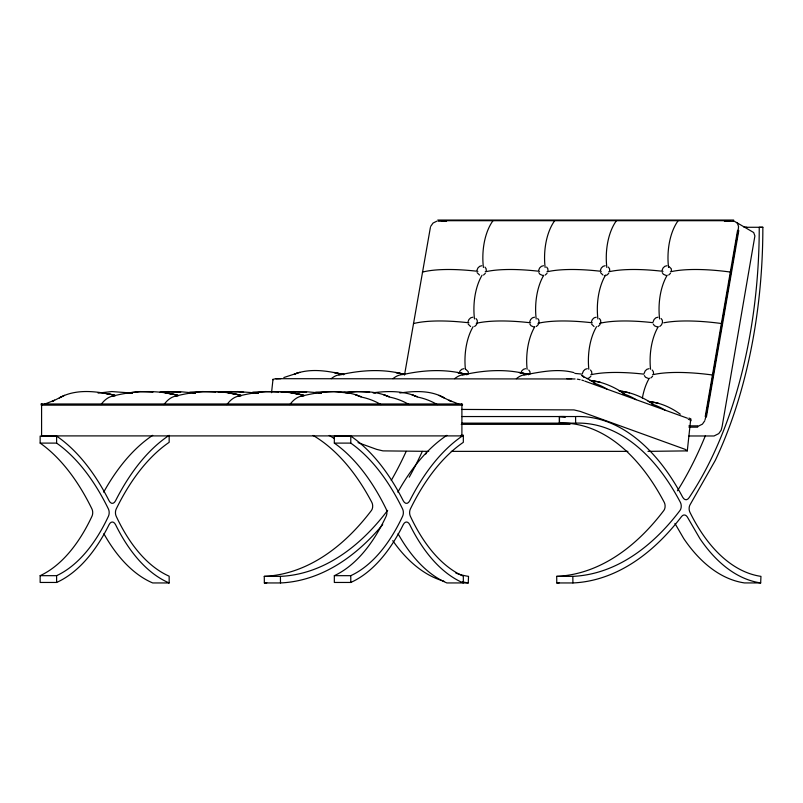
<?xml version="1.0" encoding="UTF-8"?>
<svg xmlns="http://www.w3.org/2000/svg" width="803" height="803" viewBox="0 0 803 803"><rect width="100%" height="100%" fill="white"/><g stroke="black" fill="none" stroke-linecap="round" stroke-linejoin="round"><path stroke-width="1.2" d="M398.047 533.724A201.944 105.213 90 0 0 446.88 582.948L468.249 582.928L468.53 576.363A195.35 106.96 -90 0 1 455.883 573.121M674.932 523.415L683.744 538.572A201.944 110.573 -90 0 0 744.532 582.928L760.672 582.928L760.953 576.363A195.35 106.96 -90 0 1 689.847 512.103A5.209 2.851 -90 0 1 689.847 505.147L715.222 460.51A355.538 194.677 -90 0 0 762.85 227.279L744.22 227.279M738.188 230.411L738.539 226.456L737.335 223.063L733.43 220.695M271.544 392.697L273.01 379.177L273.12 379.859M647.981 451.366L687.288 450.884L690.62 420.14M404.501 375.081L430.388 227.44M705.225 416.606L737.586 230.25M705.988 415.793L709.701 394.383M710.073 392.235L712.883 376.065M713.245 374.007L716.105 357.546M716.406 355.779L719.317 339.027M719.749 336.567L722.559 320.387M722.931 318.239L724.979 306.445M725.32 304.467L725.751 301.998M726.093 300.011L728.11 288.428M728.542 285.958L731.503 268.905M731.684 267.831L732.246 264.619M732.607 262.501L733.731 256.037M734.103 253.889L734.665 250.677M734.855 249.603L735.407 246.38M735.759 244.383L736.903 237.818M737.325 235.349L737.837 232.408M706.399 416.988L738.78 230.571M705.044 419.758L705.807 416.797M476.942 270.32L477.885 268.021L479.652 266.345L481.78 265.723M468.008 321.802L468.942 319.504L470.709 317.817L472.837 317.205M459.065 373.275L459.999 370.976L461.775 369.3L463.893 368.677M538.662 270.32L539.596 268.021L541.363 266.345L543.49 265.723M529.719 321.802L530.653 319.504L532.419 317.817L534.547 317.205M520.776 373.275L521.709 370.976L523.486 369.3L525.604 368.677M600.373 270.32L601.306 268.021L603.073 266.345L605.201 265.723M591.43 321.802L592.363 319.504L594.14 317.817L596.258 317.205M582.486 373.275L583.43 370.976L585.196 369.3L587.314 368.677M662.084 270.32L663.017 268.021L664.794 266.345L666.912 265.723M653.14 321.802L654.084 319.504L655.85 317.817L657.968 317.205M644.197 373.275L645.14 370.976L646.907 369.3L649.025 368.677M461.213 404.571L461.554 403.979M430.649 226.456L433.028 223.063L436.812 221.176M704.793 420.752L702.414 424.135L697.677 426.503M690.901 420.772L690.911 418.895L688.964 418.072M483.567 275.027L485.333 273.341M474.623 326.51L476.39 324.824L477.333 322.525L477.193 320.226L476.008 318.55M545.277 275.027L547.044 273.341M536.334 326.51L538.1 324.824L539.044 322.525L538.903 320.226L537.719 318.55M608.754 273.341L606.988 275.027L604.86 275.64M598.044 326.51L599.811 324.824L600.754 322.525L600.614 320.226L599.429 318.55M668.698 275.027L670.465 273.341M590.867 376.306L589.101 377.982L586.983 378.604M659.755 326.51L661.521 324.824L662.465 322.525L662.324 320.226L661.14 318.55M650.811 377.982L652.588 376.306M64.511 395.327L59.362 397.836C76.365 388.431 96.812 391.272 114.949 395.267L101.951 392.747L112.45 394.735M438.077 221.196L446.538 221.347M62.112 396.491L52.014 401.56L54.544 400.215L44.326 404.25M299.78 372.301L294.39 374.128C309.968 368.035 327.253 370.735 343.062 374.479M297.17 373.174L283.84 377.53M112.611 396.14C133.87 390.609 156.535 389.877 177.905 395.267L164.896 392.747L175.395 394.735M175.566 396.14C196.825 390.609 219.48 389.877 240.85 395.267L227.851 392.747L238.34 394.735M238.511 396.14C259.77 390.609 282.435 389.877 303.795 395.267L290.796 392.747L298.575 394.022M301.466 396.14C320.156 391.663 340.522 388.752 358.941 395.959L355.819 394.935L361.159 396.622M98.107 393.109L111.778 391.553L132.565 393.109M126.242 393.109L139.913 391.553L152.921 392.145M331.237 378.675A46.353 25.385 90 0 1 341.426 374.529C360.888 370.283 381.284 368.798 400.807 373.505M454.659 378.675A46.353 25.385 90 0 1 464.857 374.529C485.745 369.902 507.777 368.707 528.555 374.599M516.369 378.675A46.353 25.385 90 0 1 526.567 374.529C542.095 371.628 558.376 368.396 573.974 372.622M341.426 374.529L343.955 374.108L338.806 374.84M464.857 374.529L467.386 374.108L462.227 374.84M526.567 374.529L529.097 374.108L523.937 374.84M274.004 379.006L280.849 378.675M399.884 392.988C414.659 390.961 430.729 390.107 444.119 397.836L438.97 395.327M222.541 392.386L237.678 391.553L258.466 393.109M345.26 392.747C359.202 390.981 373.807 390.67 387.076 395.959L383.954 394.935L389.294 396.622M373.395 392.747C387.337 390.981 401.942 390.67 415.221 395.959L412.1 394.935L417.44 396.622M160.028 392.055L168.048 391.553L180.735 392.276M161.714 392.145L180.013 391.673L195.52 393.109M189.849 392.145L202.858 391.553L215.877 392.145M217.994 392.145L231.003 391.553L243.68 392.276M252.804 392.145L265.813 391.553L278.822 392.145M280.94 392.145L293.948 391.553L306.636 392.276M287.615 392.145L305.913 391.673L321.421 393.109M315.75 392.145L334.058 391.673L349.556 393.109M343.885 392.145L356.903 391.553L369.581 392.276M744.311 227.279L746.72 227.279M762.85 227.279L759.236 227.279A348.944 191.074 90 0 1 689.034 497.78A8.672 4.748 -90 0 1 682.61 497.097A264.769 144.982 90 0 0 575.58 416.546L461.926 416.546M437.735 220.052L733.671 220.052M441.52 220.695L729.676 220.695M724.426 221.347L733.189 221.347M275.991 378.685L575.058 378.976M461.845 409.43L573.984 409.911L580.248 411.407L685.28 449.389L687.288 450.884M461.926 423.141L575.651 423.141A258.175 141.368 90 0 1 680.462 502.527A5.209 2.851 -90 0 1 680.081 510.347A348.944 191.074 -90 0 1 572.83 576.363L556.7 576.363L556.78 582.948L572.92 582.948A355.538 194.677 -90 0 0 681.516 516.58A8.672 4.748 90 0 1 687.298 516.921L699.875 538.572A201.944 110.573 -90 0 0 760.672 582.928M461.213 424.345L569.979 424.345L559.44 423.141L559.44 416.546A264.769 144.982 90 0 1 565.382 416.556M688.904 425.861L697.666 425.861M688.924 427.156L697.697 427.156M460.982 435.326L463.331 435.326L463.331 442.312A258.175 134.513 -90 0 0 410.343 509.082A5.209 2.71 90 0 0 410.303 516.108A195.35 101.78 -90 0 0 463.331 576.193L463.331 582.948A201.944 105.213 90 0 1 409.771 524.72A8.672 4.517 -90 0 0 403.206 524.72A201.944 105.213 90 0 1 350.781 582.456L334.329 582.456L334.329 575.671A195.35 101.78 90 0 0 386.213 516.108A5.209 2.71 90 0 0 386.173 509.082A258.175 134.513 90 0 0 334.329 443.105L334.329 436.089L350.781 436.089A264.769 137.945 -90 0 1 403.247 500.771A8.672 4.517 -90 0 0 409.731 500.771A264.769 137.945 -90 0 1 463.331 435.326M688.974 435.979L714.038 435.979L718.765 433.61L721.144 430.227L722.168 426.273L754.9 235.931L753.686 232.539L736.492 222.471M169.162 582.948L169.162 576.193A195.35 101.78 -90 0 1 116.134 516.108A5.209 2.71 90 0 1 116.174 509.082A258.175 134.513 -90 0 1 169.162 442.312L169.162 435.326A264.769 137.945 -90 0 0 115.552 500.771A8.672 4.517 -90 0 1 109.078 500.771A264.769 137.945 -90 0 0 56.611 436.089L40.15 436.089L40.15 443.105A258.175 134.513 90 0 1 91.994 509.082A5.209 2.71 90 0 1 92.034 516.108A195.35 101.78 90 0 1 40.15 575.671L40.15 582.456L56.611 582.456A201.944 105.213 90 0 0 109.027 524.72A8.672 4.517 -90 0 1 115.592 524.72A201.944 105.213 90 0 0 169.162 582.948L152.7 582.948A201.944 105.213 90 0 1 103.868 533.724M40.15 443.105L56.611 443.105A258.175 134.513 90 0 1 108.455 509.082A5.209 2.71 -90 0 1 108.495 516.108A195.35 101.78 90 0 1 56.611 575.671L56.611 582.456M334.329 443.105L350.781 443.105A258.175 134.513 90 0 1 402.634 509.082A5.209 2.71 -90 0 1 402.674 516.108A195.35 101.78 -90 0 1 350.781 575.671L350.781 582.456M428.732 451.366L382.981 450.884L376.717 449.389L358.048 442.634M451.276 451.366L627.926 451.366M40.15 575.671L56.611 575.671M334.329 575.671L350.781 575.671M382.71 524.58A355.538 194.677 -90 0 1 280.498 582.948L264.358 582.948L264.267 576.363L280.408 576.363A348.944 191.074 -90 0 0 387.658 510.347M566.757 378.675L571.666 378.685M590.064 380.441C601.588 381.566 612.458 386.123 622.154 392.316M619.073 390.931C630.596 392.055 641.467 396.622 651.163 402.805M648.081 401.43C659.835 402.464 670.846 407.332 680.322 414.218M565.292 417.219L559.44 416.546L559.44 423.141A258.175 141.368 -90 0 1 664.332 502.527A5.209 2.851 -90 0 1 663.94 510.347A348.944 191.074 90 0 1 556.7 576.363M372.743 392.637L375.332 393.038M349.185 393.089L347.077 392.747L349.295 393.109M321.039 393.089L318.932 392.747L321.16 393.109M258.094 393.089L255.986 392.747L258.205 393.109M195.139 393.089L193.031 392.747L195.259 393.109M132.194 393.089L130.086 392.747L132.304 393.109M577.317 379.177L580.097 379.689M466.493 374.479C445.806 368.738 423.914 369.922 403.146 374.529A46.353 25.385 90 0 0 392.948 378.675M592.614 380.732L600.493 382.358M621.622 391.222L629.502 392.848M650.631 401.711L658.51 403.337M526.868 374.118L519.2 372.472L528.836 374.63M465.158 374.118L457.489 372.472L467.125 374.63M341.727 374.118L334.058 372.472L343.704 374.63M296.066 393.611L301.296 394.735M462.518 373.505L466.844 374.599M339.097 373.505L343.423 374.599M581.874 380.13L583.58 380.672M666.57 275.64L663.408 274.295L662.224 272.618M543.149 275.64L539.987 274.295L538.803 272.618M657.637 327.122L654.465 325.777L653.281 324.091M534.206 327.122L531.044 325.777L529.86 324.091M648.694 378.604L645.522 377.259L644.337 375.573M459.155 404.25L448.937 400.215L451.477 401.56L441.369 396.491M584.745 381.094L687.448 418.222M688.251 419.226L690.108 420.009M581.502 375.453L593.146 381.826M668.819 266.345L671.268 268.754L671.408 271.053M602.953 275.027L600.514 272.618M594.009 326.51L591.57 324.091M479.532 275.027L477.082 272.618M470.588 326.51L468.149 324.091M465.8 369.3L468.249 371.709L468.39 374.007M648.924 401.43L653.532 404.27M619.916 390.941L624.513 393.781M590.908 380.451L595.505 383.292M608.373 267.068L609.557 268.754L609.698 271.053M652.197 370.022L653.381 371.709L653.522 374.007M546.652 267.068L547.837 268.754L547.987 271.053M590.486 370.022L591.67 371.709L591.811 374.007M582.627 375.573L583.811 377.259M484.942 267.068L486.126 268.754L486.267 271.053M528.775 370.022L529.96 371.709L530.1 374.007M41.927 403.979L42.268 404.571M572.83 576.363L572.92 582.948M280.408 576.363L280.498 582.948M575.58 416.546L575.651 423.141M461.896 404.571L461.896 435.899L41.585 435.899L41.585 404.571M350.781 436.089L350.781 443.105M56.611 436.089L56.611 443.105M101.037 404.571A46.353 24.15 90 0 1 115.11 395.889M163.993 404.571A46.353 24.15 90 0 1 178.065 395.889M226.938 404.571A46.353 24.15 90 0 1 241.01 395.889M289.893 404.571A46.353 24.15 90 0 1 303.956 395.889M360.336 396.873A82.699 70.584 90 0 1 380.983 404.571M388.471 396.873A82.699 70.584 -90 0 1 409.118 404.571M416.606 396.873A82.699 70.584 -90 0 1 437.254 404.571M103.667 492.159A264.769 137.945 -90 0 1 152.7 435.326M397.846 492.159A264.769 137.945 -90 0 1 446.88 435.326M426.764 451.888A355.538 194.677 -90 0 1 425.781 454.066M468.249 582.928A201.944 110.573 -90 0 1 462.347 581.784M422.308 451.396A348.944 191.074 -90 0 1 409.239 477.173M329.23 435.437A258.175 141.368 90 0 1 334.239 438.568M264.267 576.363A348.944 191.074 90 0 0 371.518 510.347A5.209 2.851 90 0 0 371.909 502.527A258.175 141.368 -90 0 0 313.09 435.437M266.807 582.817A355.538 194.677 -90 0 1 264.358 582.948M443.858 581.161A201.944 110.573 -90 0 1 392.757 540.67M406.167 451.396A348.944 191.074 -90 0 1 391.272 480.405M559.229 582.817A355.538 194.677 -90 0 1 556.78 582.948M705.275 435.949A348.944 191.074 -90 0 1 677.421 490.824M546.923 271.846A82.699 20.918 9.9 0 1 601.296 271.334M597.894 318.962A46.353 25.385 90 0 1 605.492 275.198M608.634 271.846A82.699 20.918 9.9 0 1 663.007 271.334M537.98 323.328A82.699 20.918 9.9 0 1 592.353 322.806M599.69 323.328A82.699 20.918 9.9 0 1 652.829 322.665M536.183 318.962A46.353 25.385 -90 0 1 543.782 275.198M590.747 374.8A82.699 20.918 9.9 0 1 643.886 374.148M574.838 373.415A82.699 20.918 9.9 0 1 582.175 374.148M652.468 374.8A82.699 20.918 9.9 0 1 713.054 375.081M642.35 398.198A46.353 25.385 90 0 1 649.326 378.153M485.213 271.846A82.699 20.918 9.9 0 1 539.576 271.334M483.406 267.489A46.353 25.385 90 0 1 493.032 220.644M545.127 267.489A46.353 25.385 90 0 1 554.743 220.644M659.604 318.962A46.353 25.385 90 0 1 667.203 275.198M670.344 271.846A82.699 20.918 9.9 0 1 730.941 272.127M476.269 323.328A82.699 20.918 9.9 0 1 530.642 322.806M474.473 318.962A46.353 25.385 -90 0 1 482.071 275.198M588.82 369.27A46.353 25.385 90 0 1 596.549 326.67M527.109 369.27A46.353 25.385 -90 0 1 534.838 326.67M422.378 272.127A82.699 20.918 9.9 0 1 477.865 271.334M606.837 267.489A46.353 25.385 90 0 1 616.463 220.644M668.548 267.489A46.353 25.385 90 0 1 678.174 220.644M663.78 322.806A82.699 20.918 9.9 0 1 721.997 323.599M650.53 369.27A46.353 25.385 90 0 1 658.269 326.67M413.445 323.599A82.699 20.918 9.9 0 1 468.932 322.806M465.399 369.27A46.353 25.385 -90 0 1 473.128 326.67M593.778 383.111A82.699 67.884 -70.1 0 1 607.088 389.164M622.787 393.6A82.699 67.884 -70.1 0 1 636.096 399.653M651.795 404.09A82.699 67.884 -70.1 0 1 665.105 410.152M41.244 403.979L41.244 405.154L462.227 405.154L462.578 404.571L462.237 403.979L41.244 403.979M403.437 374.118L395.779 372.472L403.437 374.118"/></g></svg>
